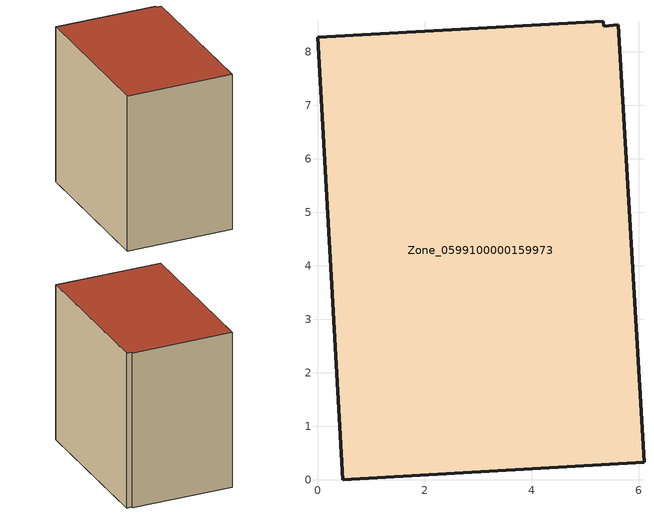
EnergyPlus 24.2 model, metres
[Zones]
Zone_0599100000159973
 floor ground (C_G): 5.62,8.5 6.1,0.33 0.47,0 0,8.27 5.34,8.57 5.35,8.48 z0
 wall outside (C_F): 0.47,0 6.1,0.33 5.62,8.5 5.35,8.48 5.34,8.57 0,8.27 0.47,0 z0:8.41
 roof outside (C_R): 6.1,0.33 5.62,8.5 5.35,8.48 5.34,8.57 0,8.27 0.47,0 z8.41
[BUILDING]
Pand.0599100000159973: North Axis=0; Terrain=City; Loads Convergence Tolerance Value=0.04; Temperature Convergence Tolerance Value=0.4; Solar Distribution=FullExterior; Maximum Number of Warmup Days=25; Minimum Number of Warmup Days=1
[Site:Location]
Rotterdam.The.Hague.AP_ZH_NLD Design_Conditions: Latitude=51.96; Longitude=4.45; Time Zone=1; Elevation=-4.5
[SITE:GROUNDTEMPERATURE:BUILDINGSURFACE]
18, 18, 18, 18, 18, 18, 18, 18, 18, 18, 18, 18
[MATERIAL] Thermal Absorptance=0.9; Solar Absorptance=0.7; Visible Absorptance=0.7
Name | Roughness | Thickness | Conductivity | Density | Specific Heat
G.TC.1975-1991 | MediumSmooth | 0.15 | 0.288461 | 540 | 1210
F.TC.1975-1991 | Rough | 0.3 | 0.230769 | 1920 | 840
R.TC.1975-1991 | MediumRough | 0.2 | 0.153846 | 1500 | 1000
[CONSTRUCTION]
C_G: G.TC.1975-1991
C_F: F.TC.1975-1991
C_R: R.TC.1975-1991
[ZONE]
Zone_0599100000159973: Type=1; Multiplier=1; Ceiling Height=Autocalculate; Volume=Autocalculate; Floor Area=autocalculate; Part of Total Floor Area=Yes
[ZONEINFILTRATION:DESIGNFLOWRATE]
Infil_Zone_0599100000159973: Zone or ZoneList or Space or SpaceList=Zone_0599100000159973; Schedule=AlwaysOn; Design Flow Rate Calculation Method=Flow/Area; Flow Rate per Floor Area=0.003; Constant Term Coefficient=1; Temperature Term Coefficient=0; Velocity Term Coefficient=0; Velocity Squared Term Coefficient=0
[HVACTEMPLATE:ZONE:IDEALLOADSAIRSYSTEM]
Zone_0599100000159973: Maximum Heating Supply Air Temperature=50; Minimum Cooling Supply Air Temperature=13; Maximum Heating Supply Air Humidity Ratio=0.0156; Minimum Cooling Supply Air Humidity Ratio=0.0077; Heating Limit=NoLimit; Cooling Limit=NoLimit; Dehumidification Control Type=ConstantSensibleHeatRatio; Cooling Sensible Heat Ratio=0.7; Dehumidification Setpoint=60; Humidification Control Type=None; Humidification Setpoint=30; Outdoor Air Method=None; Outdoor Air Flow Rate per Person=0.00944; Outdoor Air Flow Rate per Zone Floor Area=0; Outdoor Air Flow Rate per Zone=0; Demand Controlled Ventilation Type=None; Outdoor Air Economizer Type=NoEconomizer; Heat Recovery Type=None; Sensible Heat Recovery Effectiveness=0.7; Latent Heat Recovery Effectiveness=0.65
[ZONECONTROL:THERMOSTAT]
ThermostatControl_Zone_0599100000159973: Zone or ZoneList=Zone_0599100000159973; Control Type Schedule=DualSetpointControlType; Control 1=Thermostat_Zone_0599100000159973; Temperature Difference Between Cutout And Setpoint=0
[THERMOSTATSETPOINT:DUALSETPOINT]
Thermostat_Zone_0599100000159973: Heating Setpoint Temperature Schedule=HeatingSetpoint_Zone_0599100000159973; Cooling Setpoint Temperature Schedule=CoolingSetpoint_Zone_0599100000159973
[SCHEDULE:COMPACT]
HeatingSetpoint_Zone_0599100000159973: Through: 12/31, For: AllDays, Until: 24:00, 21
CoolingSetpoint_Zone_0599100000159973: Through: 12/31, For: AllDays, Until: 24:00, 24
DualSetpointControlType: Through: 12/31, For: AllDays, Until: 24:00, 4
AlwaysOn: Through: 12/31, For: AllDays, Until: 24:00, 1
